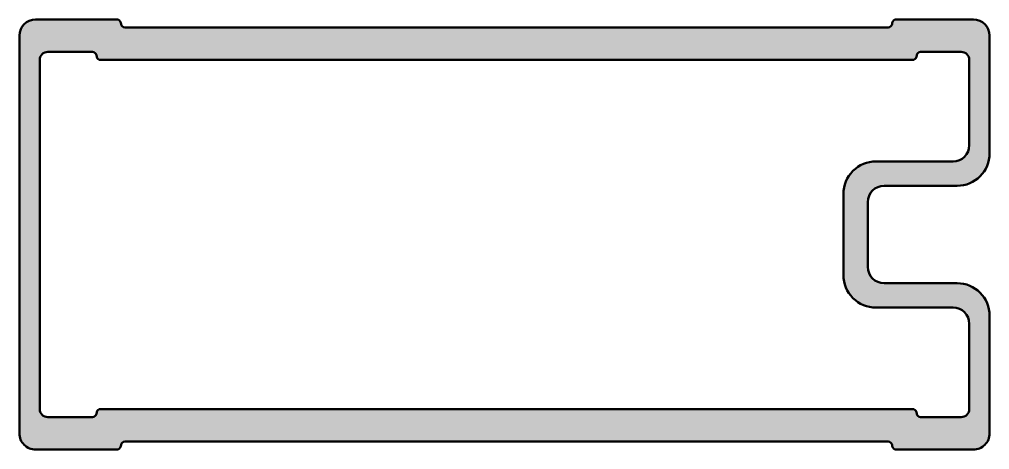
# Model space of a CAD drawing. Extents: x 7 to 126, y 4 to 57.
import ezdxf

# ---------------------------------------------------------------- set-up
doc = ezdxf.new("R2010")
doc.units = 0
doc.layers.add('0S-Alu contour', color=7, linetype='Continuous', lineweight=50)
doc.layers.add('0S-Alu hatch', color=252, linetype='Continuous', lineweight=25)

# ---------------------------------------------------------------- blocks, each defined once
blk = doc.blocks.new('336090__A6A8FEC1_FC6F_4635_8547_A96C344B0896_')
at = {"layer": '0S-Alu hatch'}
h = blk.add_hatch(color=256, dxfattribs=at)
edge = h.paths.add_edge_path()
edge.add_ellipse((18.98744045654776, 56.49695300529008), major_axis=(-0.4999999999999503, 0), ratio=1, start_angle=191.2500611498666, end_angle=270.00000000000165, ccw=False)
edge.add_line((19.47783299264236, 56.59449868967772), (19.51663929511355, 56.39940732090235))
edge.add_arc((20.00703183120817, 56.49695300529001), 0.4999999999999716, 191.2500611498678, 270.0000000000033)
edge.add_line((20.00703183120819, 55.99695300529003), (113.9874404378533, 55.99695300529001))
edge.add_arc((113.9874404378532, 56.49695300528998), 0.4999999999999947, 270.0000000000065, 348.7493894585882)
edge.add_line((114.4778320385898, 56.39940261868415), (114.5166421565146, 56.59450339189587))
edge.add_ellipse((115.0070337572513, 56.49695300529), major_axis=(-0.5000000000000016, 0), ratio=1, start_angle=270, end_angle=348.74938945858423, ccw=False)
edge.add_line((115.0070337572513, 56.99695300529), (124.4972370975522, 56.99695300529))
edge.add_ellipse((124.4972360316844, 54.99695193942216), major_axis=(-2.000001065868139, 0), ratio=1, start_angle=180.0000305455346, end_angle=269.99996946515125, ccw=False)
edge.add_line((126.4972370975522, 54.99695300566303), (126.4972370975522, 40.49695300529001))
edge.add_ellipse((122.4972321776946, 40.49695792514767), major_axis=(-4.000004919860684, 0), ratio=1, start_angle=90.00007047168327, end_angle=179.9999295339279, ccw=False)
edge.add_line((122.4972370975522, 36.49695300529001), (113.4972370975522, 36.49695300529001))
edge.add_arc((113.4972493625949, 34.49694074024734), 2.000012265080306, 90.00035136543633, 179.9996486340225)
edge.add_line((111.4972370975522, 34.49695300530893), (111.4972370975522, 26.49695300529001))
edge.add_arc((113.4972493625949, 26.49696527033268), 2.000012265080278, 180.0003513659775, 269.9996486345636)
edge.add_line((113.4972370975522, 24.49695300529001), (122.4972370975522, 24.49695300529001))
edge.add_ellipse((122.4972338663506, 20.49694977408839), major_axis=(-4.000003231202923, 0), ratio=1, start_angle=180.000046277367, end_angle=269.99995371648356, ccw=False)
edge.add_line((126.4972370975522, 20.49695300486069), (126.4972370975522, 5.996953005290009))
edge.add_ellipse((124.4972439768522, 5.996946125990053), major_axis=(-1.99999312071187, 0), ratio=1, start_angle=89.99980292189531, end_angle=180.000197077516, ccw=False)
edge.add_line((124.4972370975522, 3.996953005290009), (115.0070337572513, 3.996953005290009))
edge.add_ellipse((115.0070337572513, 4.49695300529007), major_axis=(-0.5000000000000604, 0), ratio=1, start_angle=11.250610541420713, end_angle=90.00000000000159, ccw=False)
edge.add_line((114.5166421565146, 4.399402618684149), (114.4778320385899, 4.594503391895869))
edge.add_arc((113.9874404378532, 4.496953005289981), 0.5000000000000285, 11.25061054141695, 90)
edge.add_line((113.9874404378532, 4.996953005290009), (20.00703183120819, 4.996953005290038))
edge.add_arc((20.00703183120823, 4.496953005290038), 0.5000000000000168, 90.00000000000325, 168.7499388501366)
edge.add_line((19.51663929511355, 4.594498689677664), (19.47783299264236, 4.399407320902412))
edge.add_ellipse((18.98744045654764, 4.496953005290111), major_axis=(-0.500000000000073, 0), ratio=1, start_angle=90.00000000000159, end_angle=168.7499388501293, ccw=False)
edge.add_line((18.98744045654766, 3.996953005290038), (8.997236143877984, 3.996953005290038))
edge.add_ellipse((8.997234309126885, 5.996950216865724), major_axis=(-1.999997211576527, 0), ratio=1, start_angle=-7.988146410298214e-05, end_angle=90.0000525618205, ccw=False)
edge.add_line((6.9972370975523, 5.996953005250973), (6.9972370975523, 54.99695300529004))
edge.add_ellipse((8.997244166284204, 54.99694593656172), major_axis=(-2.000007068744395, 0), ratio=1, start_angle=270.0002298241967, end_angle=359.9997974954016, ccw=False)
edge.add_line((8.997236143877984, 56.99695300529004), (18.98744045654774, 56.99695300529003))
edge = h.paths.add_edge_path()
edge.add_ellipse((17.00703183120819, 52.49695300529004), major_axis=(-0.5, 0), ratio=1, start_angle=11.250061149863825, end_angle=90, ccw=False)
edge.add_line((16.51663929511354, 52.39940732090241), (16.47783299264236, 52.59449868967772))
edge.add_arc((15.98744045654774, 52.49695300529007), 0.4999999999999666, 11.25006114986787, 90.00000000000325)
edge.add_line((15.98744045654771, 52.99695300529003), (10.49723614387798, 52.99695300529004))
edge.add_arc((10.49723409270677, 51.99695505646125), 0.9999979488308955, 89.99988247630566, 180.0001175234232)
edge.add_line((9.497236143877984, 51.99695300529477), (9.497236143877984, 8.996953005301293))
edge.add_arc((10.49723499553394, 8.996951856945998), 0.999998851656619, 179.9999342040127, 270.0000657953425)
edge.add_line((10.49723614387798, 7.996953005290038), (15.98744045654771, 7.996953005290038))
edge.add_arc((15.98744045654774, 8.49695300529001), 0.4999999999999716, 269.9999999999968, 348.749938850132)
edge.add_line((16.47783299264236, 8.399407320902354), (16.51663929511355, 8.594498689677664))
edge.add_ellipse((17.00703183120819, 8.496953005290038), major_axis=(-0.499999999999989, 0), ratio=1, start_angle=270, end_angle=348.74993885013595, ccw=False)
edge.add_line((17.00703183120819, 8.996953005290028), (116.9874404378532, 8.99695300529001))
edge.add_ellipse((116.9874404378532, 8.49695300529001), major_axis=(-0.5, 0), ratio=1, start_angle=191.2506105414151, end_angle=270, ccw=False)
edge.add_line((117.4778320385899, 8.594503391895868), (117.5166421565146, 8.39940261868415))
edge.add_arc((118.0070337572513, 8.49695300529001), 0.5000000000000002, 191.250610541415, 270)
edge.add_line((118.0070337572513, 7.996953005290009), (122.9972370975522, 7.996953005290009))
edge.add_arc((122.9972418771528, 8.996948225689493), 0.999995220410906, 269.9997261477522, 360.0002738511411)
edge.add_line((123.9972370975523, 8.996953005270722), (123.9972370975523, 19.49695300566303))
edge.add_arc((121.9972360316844, 19.49695193942216), 2.000001065868161, 3.05455345667e-05, 89.99996946515245)
edge.add_line((121.9972370975522, 21.49695300529004), (112.4972370975522, 21.49695300529001))
edge.add_ellipse((112.497224155594, 25.49694006333181), major_axis=(-3.999987058062732, 0), ratio=1, start_angle=-0.00018538097890541394, end_angle=90.00018538049528, ccw=False)
edge.add_line((108.4972370975523, 25.49695300532374), (108.4972370975522, 35.49695300525628))
edge.add_ellipse((112.497224155594, 35.49696594724821), major_axis=(-3.999987058062761, 0), ratio=1, start_angle=-90.00018538049528, end_angle=0.00018538097890541394, ccw=False)
edge.add_line((112.4972370975522, 39.49695300529004), (121.9972370975522, 39.49695300529001))
edge.add_arc((121.9972360316844, 41.49695407115783), 2.000001065868104, 270.0000305348476, 359.9999694544654)
edge.add_line((123.9972370975522, 41.49695300491695), (123.9972370975522, 51.99695300528672))
edge.add_arc((122.997242780664, 51.9969586884018), 0.9999943169043545, 359.9996743796407, 450.0003256201708)
edge.add_line((122.9972370975522, 52.99695300529001), (118.0070337572513, 52.99695300529001))
edge.add_arc((118.0070337572513, 52.49695300529001), 0.5, 90, 168.7493894585849)
edge.add_line((117.5166421565146, 52.59450339189587), (117.4778320385899, 52.39940261868415))
edge.add_ellipse((116.9874404378532, 52.49695300529001), major_axis=(-0.5000000000000002, 0), ratio=1, start_angle=90, end_angle=168.7493894585851, ccw=False)
edge.add_line((116.9874404378532, 51.99695300529), (17.00703183120819, 51.99695300529004))
at = {"layer": '0S-Alu contour', "color": 7}
for points in [[(8.997236143877984, 56.99695300529004), (18.98744045654774, 56.99695300529003)], [(19.47783299264236, 56.59449868967772), (19.51663929511355, 56.39940732090235)], [(114.4778320385898, 56.39940261868415), (114.5166421565146, 56.59450339189587)], [(115.0070337572513, 56.99695300529), (124.4972370975522, 56.99695300529)], [(6.9972370975523, 5.996953005250973), (6.9972370975523, 54.99695300529004)], [(20.00703183120819, 55.99695300529003), (113.9874404378533, 55.99695300529001)], [(126.4972370975522, 54.99695300566303), (126.4972370975522, 40.49695300529001)], [(15.98744045654771, 52.99695300529003), (10.49723614387798, 52.99695300529004)], [(16.51663929511354, 52.39940732090241), (16.47783299264236, 52.59449868967772)], [(117.5166421565146, 52.59450339189587), (117.4778320385899, 52.39940261868415)], [(122.9972370975522, 52.99695300529001), (118.0070337572513, 52.99695300529001)], [(9.497236143877984, 51.99695300529477), (9.497236143877984, 8.996953005301293)], [(116.9874404378532, 51.99695300529), (17.00703183120819, 51.99695300529004)], [(123.9972370975522, 41.49695300491695), (123.9972370975522, 51.99695300528672)], [(112.4972370975522, 39.49695300529004), (121.9972370975522, 39.49695300529001)], [(122.4972370975522, 36.49695300529001), (113.4972370975522, 36.49695300529001)], [(108.4972370975523, 25.49695300532374), (108.4972370975522, 35.49695300525628)], [(111.4972370975522, 34.49695300530893), (111.4972370975522, 26.49695300529001)], [(113.4972370975522, 24.49695300529001), (122.4972370975522, 24.49695300529001)], [(121.9972370975522, 21.49695300529004), (112.4972370975522, 21.49695300529001)], [(126.4972370975522, 20.49695300486069), (126.4972370975522, 5.996953005290009)], [(123.9972370975523, 8.996953005270722), (123.9972370975523, 19.49695300566303)], [(16.47783299264236, 8.399407320902354), (16.51663929511355, 8.594498689677664)], [(17.00703183120819, 8.996953005290028), (116.9874404378532, 8.99695300529001)], [(117.4778320385899, 8.594503391895868), (117.5166421565146, 8.39940261868415)], [(10.49723614387798, 7.996953005290038), (15.98744045654771, 7.996953005290038)], [(118.0070337572513, 7.996953005290009), (122.9972370975522, 7.996953005290009)], [(113.9874404378532, 4.996953005290009), (20.00703183120819, 4.996953005290038)], [(18.98744045654766, 3.996953005290038), (8.997236143877984, 3.996953005290038)], [(19.51663929511355, 4.594498689677664), (19.47783299264236, 4.399407320902412)], [(114.5166421565146, 4.399402618684149), (114.4778320385899, 4.594503391895869)], [(124.4972370975522, 3.996953005290009), (115.0070337572513, 3.996953005290009)]]:
    blk.add_lwpolyline(points, dxfattribs=at)
at = {"layer": '0S-Alu contour', "color": 7, "extrusion": (0, 0, -1)}
for centre, radius, start, end in [((-8.997244166284204, 54.99694593656172), 2.000007068744395, 0.0002025045984199, 89.9997701758033), ((-18.98744045654776, 56.49695300529008), 0.4999999999999503, 89.99999999999837, 168.7499388501334), ((-115.0070337572513, 56.49695300529), 0.5000000000000016, 11.25061054141577, 90), ((-124.4972360316844, 54.99695193942216), 2.000001065868139, 90.00003053484878, 179.9999694544654), ((-17.00703183120819, 52.49695300529004), 0.5, 270, 348.7499388501362), ((-116.9874404378532, 52.49695300529001), 0.5000000000000002, 191.250610541415, 270), ((-112.497224155594, 35.49696594724821), 3.999987058062761, 359.9998146190211, 90.00018538049531), ((-122.4972321776946, 40.49695792514767), 4.000004919860684, 180.0000704660723, 269.9999295283167), ((-112.497224155594, 25.49694006333181), 3.999987058062733, 269.9998146195047, 0.000185380978886), ((-122.4972338663506, 20.49694977408839), 4.000003231202923, 90.00004628351645, 179.999953722633), ((-17.00703183120819, 8.496953005290038), 0.499999999999989, 11.25006114986406, 90), ((-116.9874404378532, 8.49695300529001), 0.5, 90, 168.7493894585849), ((-8.997234309126885, 5.996950216865724), 1.999997211576527, 269.9999474381795, 7.98814641159e-05), ((-124.4972439768522, 5.996946125990053), 1.999993120711871, 179.999802922484, 270.0001970781047), ((-18.98744045654764, 4.496953005290111), 0.500000000000073, 191.2500611498707, 269.9999999999984), ((-115.0070337572513, 4.49695300529007), 0.5000000000000604, 269.9999999999984, 348.7493894585793)]:
    blk.add_arc(centre, radius, start, end, dxfattribs=at)
at = {"layer": '0S-Alu contour', "color": 7}
for centre, radius, start, end in [((20.00703183120817, 56.49695300529001), 0.4999999999999716, 191.2500611498678, 270.0000000000033), ((113.9874404378532, 56.49695300528998), 0.4999999999999947, 270.0000000000065, 348.7493894585882), ((10.49723409270677, 51.99695505646125), 0.9999979488308955, 89.99988247630566, 180.0001175234232), ((15.98744045654774, 52.49695300529007), 0.4999999999999666, 11.25006114986787, 90.00000000000325), ((118.0070337572513, 52.49695300529001), 0.5, 90, 168.7493894585849), ((122.997242780664, 51.9969586884018), 0.9999943169043545, 359.9996743796407, 90.00032562017086), ((121.9972360316844, 41.49695407115783), 2.000001065868104, 270.0000305348476, 359.9999694544654), ((113.4972493625949, 34.49694074024734), 2.000012265080306, 90.00035136543633, 179.9996486340225), ((113.4972493625949, 26.49696527033268), 2.000012265080278, 180.0003513659775, 269.9996486345636), ((121.9972360316844, 19.49695193942216), 2.000001065868161, 3.05455345667e-05, 89.99996946515245), ((10.49723499553394, 8.996951856945998), 0.999998851656619, 179.9999342040127, 270.0000657953425), ((15.98744045654774, 8.49695300529001), 0.4999999999999716, 269.9999999999968, 348.749938850132), ((118.0070337572513, 8.49695300529001), 0.5000000000000002, 191.250610541415, 270), ((122.9972418771528, 8.996948225689493), 0.999995220410906, 269.9997261477522, 0.0002738511410899), ((20.00703183120823, 4.496953005290038), 0.5000000000000168, 90.00000000000325, 168.7499388501366), ((113.9874404378532, 4.496953005289981), 0.5000000000000285, 11.25061054141695, 90)]:
    blk.add_arc(centre, radius, start, end, dxfattribs=at)
blk = doc.blocks.new('336090__856AD7B2_0EB7_441B_B6FB_F7E55C252CD8_')
at = {"layer": '0S-Alu contour', "color": 7}
blk.add_blockref('336090__A6A8FEC1_FC6F_4635_8547_A96C344B0896_', (0, 0), dxfattribs=at)

msp = doc.modelspace()

# ---------------------------------------------------------------- block references
at = {"layer": '0S-Alu contour', "color": 7}
msp.add_blockref('336090__856AD7B2_0EB7_441B_B6FB_F7E55C252CD8_', (0, 0), dxfattribs=at)

doc.saveas('drawing.dxf')
